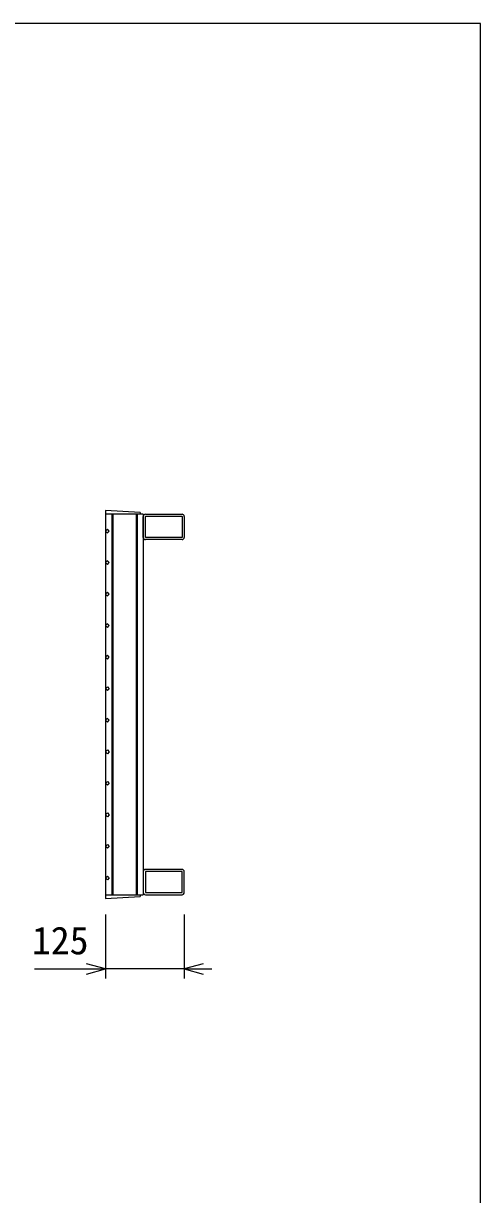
# Model space of a CAD drawing. Units: millimetres, scale not verified. Extents: x -16800 to 16800, y -5940 to 5940.
# Drawn here: x -2320 to -1595, y 1599 to 3456 of the extents above; entities that cross this region are included whole.
import ezdxf
from ezdxf.enums import TextEntityAlignment as Align

# ---------------------------------------------------------------- set-up
doc = ezdxf.new("R2010")
doc.units = ezdxf.units.MM
doc.header["$LTSCALE"] = 20
for name, color, linetype, lineweight in [('0-0_DIM', 7, 'Continuous', 25), ('0-2_HATCH', 6, 'Continuous', 25), ('0-6_TXT', 7, 'Continuous', 25)]:
    doc.layers.add(name, color=color, linetype=linetype, lineweight=lineweight)
doc.styles.add('ＭＳ ゴシック', font='')
doc.styles.get('ＭＳ ゴシック').set_extended_font_data('MS Gothic')

msp = doc.modelspace()

# ---------------------------------------------------------------- linework, layer by layer
at = {"layer": '0-0_DIM'}
for p, q in [((-2189.46, 2043.67), (-2189.46, 1942.08)), ((-2064.46, 2043.67), (-2064.46, 1942.08)), ((-2302.07, 1957.08), (-2189.46, 1957.08)), ((-2064.46, 1957.08), (-2189.46, 1957.08)), ((-2064.46, 1957.08), (-2020.99, 1957.08))]:
    msp.add_line(p, q, dxfattribs=at)
for points in [[(-2219.46, 1949.04), (-2189.46, 1957.08), (-2219.46, 1965.12)], [(-2034.46, 1965.12), (-2064.46, 1957.08), (-2034.46, 1949.04)]]:
    msp.add_lwpolyline(points, dxfattribs=at)
at = {"layer": '0-2_HATCH'}
for p, q in [((-2189.46, 2683.89), (-2189.46, 2068.89)), ((-2134.46, 2680.89), (-2189.46, 2683.89)), ((-2129.46, 2677.89), (-2189.46, 2677.89)), ((-2179.46, 2677.89), (-2179.46, 2074.89)), ((-2177.96, 2677.89), (-2177.96, 2074.89)), ((-2140.96, 2677.89), (-2140.96, 2074.89)), ((-2139.46, 2677.89), (-2139.46, 2074.89)), ((-2134.46, 2680.89), (-2134.46, 2677.89)), ((-2129.46, 2677.89), (-2129.46, 2074.89)), ((-2129.46, 2641.39), (-2129.46, 2674.39)), ((-2126.26, 2641.39), (-2126.26, 2674.39)), ((-2125.96, 2677.89), (-2067.96, 2677.89)), ((-2125.96, 2674.69), (-2067.96, 2674.69)), ((-2067.66, 2674.39), (-2067.66, 2641.39)), ((-2064.46, 2674.39), (-2064.46, 2641.39)), ((-2067.96, 2641.09), (-2125.96, 2641.09)), ((-2067.96, 2637.89), (-2125.96, 2637.89)), ((-2129.46, 2111.39), (-2129.46, 2078.39)), ((-2126.26, 2111.39), (-2126.26, 2078.39)), ((-2067.96, 2114.89), (-2125.96, 2114.89)), ((-2067.96, 2111.69), (-2125.96, 2111.69)), ((-2067.66, 2078.39), (-2067.66, 2111.39)), ((-2064.46, 2078.39), (-2064.46, 2111.39)), ((-2189.46, 2074.89), (-2129.46, 2074.89)), ((-2189.46, 2068.89), (-2134.46, 2071.89)), ((-2134.46, 2074.89), (-2134.46, 2071.89)), ((-2125.96, 2078.09), (-2067.96, 2078.09)), ((-2125.96, 2074.89), (-2067.96, 2074.89))]:
    msp.add_line(p, q, dxfattribs=at)
for points in [[(-2186.46, 2654.39), (-2189.46, 2651.39), (-2186.46, 2648.39), (-2183.46, 2651.39)], [(-2186.46, 2604.39), (-2189.46, 2601.39), (-2186.46, 2598.39), (-2183.46, 2601.39)], [(-2186.46, 2554.39), (-2189.46, 2551.39), (-2186.46, 2548.39), (-2183.46, 2551.39)], [(-2186.46, 2504.39), (-2189.46, 2501.39), (-2186.46, 2498.39), (-2183.46, 2501.39)], [(-2186.46, 2454.39), (-2189.46, 2451.39), (-2186.46, 2448.39), (-2183.46, 2451.39)], [(-2186.46, 2398.39), (-2189.46, 2401.39), (-2186.46, 2404.39), (-2183.46, 2401.39)], [(-2186.46, 2354.39), (-2189.46, 2351.39), (-2186.46, 2348.39), (-2183.46, 2351.39)], [(-2186.46, 2298.39), (-2189.46, 2301.39), (-2186.46, 2304.39), (-2183.46, 2301.39)], [(-2186.46, 2248.39), (-2189.46, 2251.39), (-2186.46, 2254.39), (-2183.46, 2251.39)], [(-2186.46, 2198.39), (-2189.46, 2201.39), (-2186.46, 2204.39), (-2183.46, 2201.39)], [(-2186.46, 2148.39), (-2189.46, 2151.39), (-2186.46, 2154.39), (-2183.46, 2151.39)], [(-2186.46, 2098.39), (-2189.46, 2101.39), (-2186.46, 2104.39), (-2183.46, 2101.39)]]:
    msp.add_lwpolyline(points, close=True, dxfattribs=at)
for centre, radius, start, end in [((-2125.96, 2674.39), 3.5, 90, 180), ((-2125.96, 2674.39), 0.3, 90, 180), ((-2067.96, 2674.39), 3.5, 0, 90), ((-2067.96, 2674.39), 0.3, 0, 90), ((-2125.96, 2641.39), 3.5, 180, 270), ((-2125.96, 2641.39), 0.3, 180, 270), ((-2067.96, 2641.39), 3.5, 270, 0), ((-2067.96, 2641.39), 0.3, 270, 0), ((-2125.96, 2111.39), 3.5, 90, 180), ((-2125.96, 2111.39), 0.3, 90, 180), ((-2067.96, 2111.39), 3.5, 0, 90), ((-2067.96, 2111.39), 0.3, 0, 90), ((-2125.96, 2078.39), 3.5, 180, 270), ((-2125.96, 2078.39), 0.3, 180, 270), ((-2067.96, 2078.39), 3.5, 270, 0), ((-2067.96, 2078.39), 0.3, 270, 0)]:
    msp.add_arc(centre, radius, start, end, dxfattribs=at)
at = {"layer": '0-6_TXT'}
msp.add_lwpolyline([(-4094.71, 606.11), (-1594.71, 606.11), (-1594.71, 3456.11), (-4094.71, 3456.11)], close=True, dxfattribs=at)

# ---------------------------------------------------------------- texts
at = {"layer": '0-0_DIM', "style": 'ＭＳ ゴシック'}
msp.add_text('125', height=43.99, dxfattribs=at).set_placement((-2306.1, 1967.08), align=Align.BOTTOM_LEFT)

doc.saveas('drawing.dxf')
